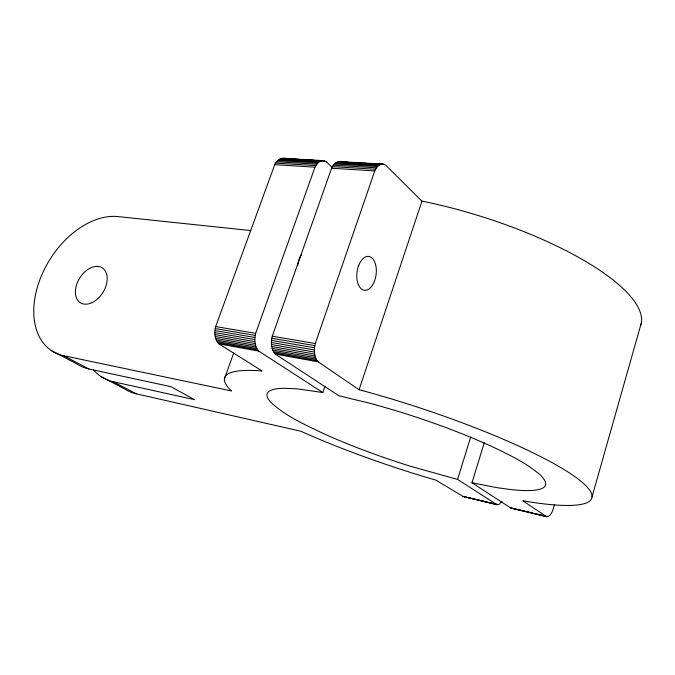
<?xml version="1.0" encoding="UTF-8"?>
<svg xmlns="http://www.w3.org/2000/svg" width="675" height="675" viewBox="0 0 675 675"><rect width="100%" height="100%" fill="white"/><g stroke="black" fill="none" stroke-linecap="round" stroke-linejoin="round"><path stroke-width="1.01" d="M250.847 230.58L118.083 216.591A76.359 50.642 -58 0 0 40.424 278.243A76.359 50.642 -58 0 0 63.577 355.691L231.491 390.96L230.993 390.547A193.151 32.172 18.2 0 1 260.913 370.87L262.119 371.005L218.911 343.862C214.456 339.407 214.203 332.336 215.662 326.557L274.733 164.666C276.961 158.119 284.15 157.385 289.929 158.963M324.869 386.589L322.844 392.546L258.753 351.076C254.332 346.435 254.213 339.263 255.665 333.366L314.955 167.181L317.782 162.979L320.068 161.283L322.49 160.608L326.017 161.587L332.134 167.248M484.279 442.657L471.985 482.768L497.213 487.696L511.11 489.594A146.45 24.275 18.2 0 0 538.178 473.141L529.327 466.585A146.45 24.275 18.2 0 0 395.255 410.484L372.338 403.886L338.782 395.727L275.273 354.071C270.869 349.346 270.81 342.132 272.253 336.192L331.611 168.227C333.855 161.063 341.685 160.726 347.785 162.338M554.563 504.385C553.129 508.444 552.083 516.442 546.429 516.628L522.847 500.766L524.121 501.002A193.151 32.172 18.2 0 0 571.987 474.635A193.151 32.172 18.2 0 0 360.931 390.226L359.083 389.753L318.127 361.834C313.774 356.898 313.875 349.582 315.301 343.524L374.794 170.918C376.296 166.835 381.113 162.008 385.602 165.08L421.959 201.142L423.79 201.471A187.059 56.616 17.2 0 1 640.786 325.164M591.992 497.002L641.25 323.283M501.981 501.441L499.053 504.377L496.893 504.647L457.574 479.41L470.669 437.096M359.083 389.753L421.959 201.142M224.454 378.776L233.693 353.084M471.985 482.768L510.773 508.005L532.516 512.933M100.853 376.464L124.023 388.589A71.297 50.288 -58.3 0 0 136.249 393.812L300.873 431.232A193.151 32.172 18.2 0 0 436.058 480.187L463.092 496.471L497.289 504.411M282.352 158.271L323.705 160.675M339.12 161.578L383.366 164.143M294.038 159.199L301.236 159.621M305.345 159.857L313.571 160.338M316.659 160.523L324.886 160.996M351.979 162.582L359.328 163.012M363.521 163.257L370.87 163.679M375.064 163.924L384.505 164.481M281.112 158.473L321.275 160.81M337.905 161.789L381.004 164.303M279.897 158.929L320.068 161.283M323.958 161.46L326.017 161.587M336.707 162.262L379.831 164.793M278.707 159.629L318.895 162.008M335.551 162.996L378.683 165.544M277.577 160.574L317.782 162.979M334.437 163.974L377.587 166.556M276.531 161.747L316.744 164.177M333.399 165.189L376.566 167.805M275.577 163.114L315.79 165.586M332.454 166.615L375.629 169.265M274.733 164.666L314.955 167.181M331.611 168.227L374.794 170.918M215.662 326.557L255.665 333.366M272.253 336.192L315.301 343.524M215.224 328.556L255.218 335.416M271.797 338.268L314.837 345.651M214.945 330.581L254.931 337.5M271.519 340.369L314.542 347.811M214.852 332.606L254.829 339.576M271.409 342.47L314.415 349.962M214.945 334.598L254.897 341.609M271.477 344.52L314.466 352.072M215.207 336.504L255.15 343.567M271.713 346.494L314.693 354.097M322.844 392.546L297.278 388.851L285.002 388.277A146.45 24.275 18.2 0 0 270.818 402.292C285.778 416.306 304.94 424.626 323.173 433.46A146.45 24.275 18.2 0 0 410.527 466.282L457.574 479.41M215.646 338.31L255.563 345.414M272.126 348.359L315.082 356.003M216.245 339.972L256.146 347.11M272.7 350.072L315.63 357.758M216.996 341.466L256.88 348.637M273.426 351.616L316.33 359.336M217.898 342.773L257.757 349.971M274.286 352.957L317.166 360.695M218.911 343.862L258.753 351.076M275.273 354.071L318.127 361.834M51.207 350.485L76.604 363.774A74.588 50.566 -58.1 0 0 88.931 368.989L170.952 386.682L194.552 399.676L113.138 381.687A72.908 50.448 -58.2 0 1 93.268 369.596M534.558 513.422L547.779 516.62M463.801 496.581L497.585 504.748M511.456 508.106L547.087 516.729M463.092 496.471L496.893 504.647M510.773 508.005L546.429 516.628M63.577 355.691L88.931 368.989M113.138 381.687L136.249 393.812M297.759 265.351A16.462 9.914 -83 0 1 298.73 260.516L299.523 258.263A16.462 9.914 -83 0 1 301.252 254.931M358.746 265.275L357.944 267.621A17.061 9.627 -82.7 0 0 366.348 290.183A17.061 9.627 -82.7 0 0 375.368 263.748A17.061 9.627 -82.7 0 0 358.746 265.275M92.163 302.577A20.604 13.652 -58 0 0 104.65 270.017A20.604 13.652 -58 0 0 77.11 283.289A20.604 13.652 -58 0 0 92.163 302.577"/></g></svg>
